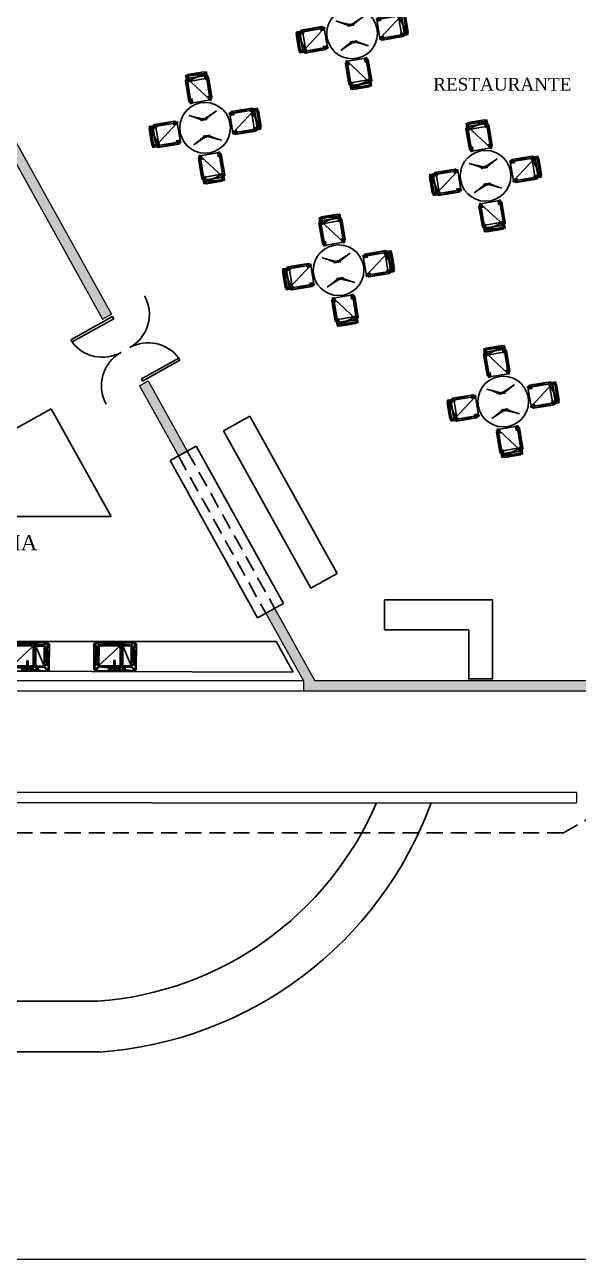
# Model space of a CAD drawing. Header units: millimetres. Extents: x 1191 to 1487, y 976 to 1230.
# Drawn here: x 1242.78 to 1253.71, y 1145.29 to 1169.62 of the extents above; entities that cross this region are included whole.
import ezdxf

# ---------------------------------------------------------------- set-up
doc = ezdxf.new("R2010")
doc.units = ezdxf.units.MM
doc.header["$LTSCALE"] = 0.05
doc.linetypes.add('DASHED2', pattern=[9.525, 6.35, -3.175])
for name, color, linetype in [('lineas guia', 2, 'Continuous'), ('muebles', 4, 'Continuous'), ('muros delgado', 7, 'Continuous'), ('Proyecciones', 7, 'DASHED2'), ('puertas ventanas', 2, 'Continuous'), ('TEXT', 2, 'Continuous')]:
    doc.layers.add(name, color=color, linetype=linetype)
doc.layers.add('muros', color=5, linetype='Continuous', lineweight=20)
doc.styles.get("Standard").update_dxf_attribs({"font": 'times.ttf'})

# ---------------------------------------------------------------- blocks, each defined once
blk = doc.blocks.new('gf')
at = {"layer": 'muebles'}
mesh = blk.add_polyface(dxfattribs=at)
corners = [(264.4, 159.439, -0.229), (264.425, 159.426), (264.426, 159.858), (264.4, 159.858, -0.229), (264.007, 159.858, -0.229), (263.981, 159.858), (264.007, 159.439, -0.229), (263.981, 159.426), (264.4, 159.388, -0.178), (264.4, 159.223, -0.178), (264.426, 159.223), (264.425, 159.401), (263.981, 159.223), (264.007, 159.223, -0.178), (264.007, 159.388, -0.178), (263.981, 159.401), (264.362, 159.185, -0.152), (264.362, 159.16), (264.045, 159.16), (264.045, 159.185, -0.152), (264.045, 159.896, -0.203), (264.045, 159.922), (264.362, 159.896, -0.203), (264.362, 159.922), (263.93, 159.122), (264.438, 159.122), (263.93, 159.96), (264.438, 159.96), (263.905, 159.922), (263.905, 159.16), (264.464, 159.922), (264.464, 159.16)]
mesh.append_faces([[corners[k] for k in face] for face in [(0, 2, 3), (6, 5, 7), (8, 10, 11), (12, 14, 15), (10, 16, 17), (19, 12, 18), (5, 20, 21), (22, 2, 23)]], dxfattribs={"vtx0": -1})
mesh.append_faces([[corners[k] for k in face] for face in [(4, 3, 20), (18, 24, 17), (25, 17, 24), (28, 5, 26), (21, 26, 5), (27, 23, 30), (2, 30, 23)]], dxfattribs={"vtx0": -1, "vtx1": -1})
mesh.append_faces([[corners[k] for k in face] for face in [(9, 13, 19), (26, 21, 23), (23, 27, 26), (12, 29, 24), (24, 18, 12), (17, 25, 31), (31, 10, 17)]], dxfattribs={"vtx0": -1, "vtx2": -1})
mesh.append_faces([[corners[k] for k in face] for face in [(4, 5, 6), (17, 16, 18), (19, 18, 16), (4, 20, 5), (3, 2, 22), (15, 14, 11), (8, 11, 14), (1, 0, 7), (6, 7, 0), (14, 13, 8), (22, 20, 3), (1, 7, 11), (15, 11, 7)]], dxfattribs={"vtx1": -1})
mesh.append_faces([[corners[k] for k in face] for face in [(0, 3, 4), (9, 8, 13), (28, 29, 5), (12, 5, 29), (2, 10, 30), (31, 30, 10)]], dxfattribs={"vtx1": -1, "vtx2": -1})
mesh.append_faces([[corners[k] for k in face] for face in [(0, 1, 2), (8, 9, 10), (12, 13, 14), (10, 9, 16), (19, 13, 12), (22, 23, 21), (21, 20, 22), (19, 16, 9), (4, 6, 0)]], dxfattribs={"vtx2": -1})
mesh = blk.add_polyface(dxfattribs=at)
corners = [(263.943, 159.668), (263.943, 159.642), (263.937, 159.667), (263.943, 159.642, 0.064), (263.943, 159.668, 0.064), (263.937, 159.667, 0.064), (263.93, 159.664), (263.93, 159.664, 0.064), (263.925, 159.66), (263.925, 159.66, 0.064), (263.921, 159.655), (263.921, 159.655, 0.064), (263.919, 159.649), (263.919, 159.649, 0.064), (263.918, 159.642), (263.918, 159.642, 0.064), (263.919, 159.636), (263.919, 159.636, 0.064), (263.921, 159.63), (263.921, 159.63, 0.064), (263.925, 159.624), (263.925, 159.624, 0.064), (263.93, 159.62), (263.93, 159.62, 0.064), (263.937, 159.618), (263.937, 159.618, 0.064)]
mesh.append_faces([[corners[k] for k in face] for face in [(0, 1, 2), (2, 1, 6), (6, 1, 8), (8, 1, 10), (10, 1, 12), (12, 1, 14), (14, 1, 16), (16, 1, 18), (18, 1, 20), (20, 1, 22), (22, 1, 24)]], dxfattribs={"vtx0": -1, "vtx1": -1})
mesh.append_faces([[corners[k] for k in face] for face in [(3, 4, 5), (3, 5, 7), (3, 7, 9), (3, 9, 11), (3, 11, 13), (3, 13, 15), (3, 15, 17), (3, 17, 19), (3, 19, 21), (3, 21, 23), (3, 23, 25)]], dxfattribs={"vtx0": -1, "vtx2": -1})
mesh.append_faces([[corners[k] for k in face] for face in [(0, 2, 4), (2, 6, 5), (6, 8, 7), (8, 10, 9), (10, 12, 11), (12, 14, 13), (14, 16, 15), (16, 18, 17), (18, 20, 19)]], dxfattribs={"vtx1": -1})
mesh.append_faces([[corners[k] for k in face] for face in [(2, 5, 4), (6, 7, 5), (8, 9, 7), (10, 11, 9), (12, 13, 11), (14, 15, 13), (16, 17, 15), (18, 19, 17)]], dxfattribs={"vtx2": -1})
mesh = blk.add_polyface(dxfattribs=at)
corners = [(263.969, 159.642), (263.943, 159.642), (263.968, 159.649), (263.943, 159.642, 0.064), (263.969, 159.642, 0.064), (263.968, 159.649, 0.064), (263.965, 159.655), (263.965, 159.655, 0.064), (263.961, 159.66), (263.961, 159.66, 0.064), (263.956, 159.664), (263.956, 159.664, 0.064), (263.95, 159.667), (263.95, 159.667, 0.064), (263.943, 159.668), (263.943, 159.668, 0.064), (263.95, 159.618), (263.956, 159.62), (263.95, 159.618, 0.064), (263.956, 159.62, 0.064), (263.961, 159.624), (263.961, 159.624, 0.064), (263.965, 159.63), (263.965, 159.63, 0.064), (263.968, 159.636), (263.968, 159.636, 0.064)]
mesh.append_faces([[corners[k] for k in face] for face in [(0, 1, 2), (2, 1, 6), (6, 1, 8), (8, 1, 10), (10, 1, 12), (12, 1, 14), (16, 1, 17), (17, 1, 20), (20, 1, 22), (22, 1, 24), (24, 1, 0)]], dxfattribs={"vtx0": -1, "vtx1": -1})
mesh.append_faces([[corners[k] for k in face] for face in [(3, 4, 5), (3, 5, 7), (3, 7, 9), (3, 9, 11), (3, 11, 13), (3, 13, 15), (3, 18, 19), (3, 19, 21), (3, 21, 23), (3, 23, 25), (3, 25, 4)]], dxfattribs={"vtx0": -1, "vtx2": -1})
mesh.append_faces([[corners[k] for k in face] for face in [(0, 2, 4), (2, 6, 5), (6, 8, 7), (8, 10, 9), (10, 12, 11), (12, 14, 13), (20, 22, 21), (22, 24, 23), (24, 0, 25)]], dxfattribs={"vtx1": -1})
mesh.append_faces([[corners[k] for k in face] for face in [(2, 5, 4), (6, 7, 5), (8, 9, 7), (10, 11, 9), (12, 13, 11), (14, 15, 13), (22, 23, 21), (24, 25, 23), (0, 4, 25)]], dxfattribs={"vtx2": -1})
mesh = blk.add_polyface(dxfattribs=at)
corners = [(263.93, 159.541, 0.076), (263.918, 159.528), (263.969, 159.541, 0.051), (263.918, 159.579), (263.93, 159.566, 0.076), (263.969, 159.566, 0.051), (263.95, 159.489), (263.943, 159.464), (263.943, 159.49), (263.943, 159.464, 0.064), (263.95, 159.489, 0.064), (263.943, 159.49, 0.064), (263.937, 159.489), (263.937, 159.489, 0.064), (263.93, 159.486), (263.93, 159.486, 0.064), (263.925, 159.482), (263.925, 159.482, 0.064), (263.921, 159.477), (263.921, 159.477, 0.064), (263.919, 159.471), (263.919, 159.471, 0.064), (263.925, 159.624), (263.925, 159.624, 0.064), (263.921, 159.63, 0.064), (263.93, 159.62), (263.93, 159.62, 0.064), (263.937, 159.618), (263.937, 159.618, 0.064), (263.943, 159.642), (263.943, 159.617), (263.943, 159.642, 0.064), (263.943, 159.617, 0.064), (263.95, 159.618), (263.95, 159.618, 0.064)]
mesh.append_faces([[corners[k] for k in face] for face in [(6, 7, 8), (8, 7, 12), (12, 7, 14), (14, 7, 16), (16, 7, 18), (27, 29, 30), (30, 29, 33)]], dxfattribs={"vtx0": -1, "vtx1": -1})
mesh.append_faces([[corners[k] for k in face] for face in [(9, 10, 11), (9, 11, 13), (9, 13, 15), (9, 15, 17), (9, 17, 19), (31, 28, 32), (31, 32, 34)]], dxfattribs={"vtx0": -1, "vtx2": -1})
mesh.append_faces([[corners[k] for k in face] for face in [(0, 1, 2), (3, 1, 4), (0, 4, 1), (6, 8, 10), (8, 12, 11), (12, 14, 13), (14, 16, 15), (16, 18, 17), (18, 20, 19), (22, 25, 23), (25, 27, 26), (27, 30, 28), (30, 33, 32)]], dxfattribs={"vtx1": -1})
mesh.append_faces([[corners[k] for k in face] for face in [(3, 4, 5), (8, 11, 10), (12, 13, 11), (14, 15, 13), (16, 17, 15), (18, 19, 17), (20, 21, 19), (22, 23, 24), (25, 26, 23), (27, 28, 26), (30, 32, 28), (33, 34, 32)]], dxfattribs={"vtx2": -1})
mesh = blk.add_polyface(dxfattribs=at)
corners = [(263.969, 159.541, 0.051), (263.918, 159.528), (263.981, 159.528), (263.918, 159.579), (263.969, 159.566, 0.051), (263.981, 159.579), (263.965, 159.477), (263.965, 159.477, 0.064), (263.968, 159.471, 0.064), (263.943, 159.464), (263.961, 159.482), (263.943, 159.464, 0.064), (263.961, 159.482, 0.064), (263.956, 159.486), (263.956, 159.486, 0.064), (263.95, 159.489), (263.95, 159.489, 0.064), (263.95, 159.618), (263.956, 159.62), (263.95, 159.618, 0.064), (263.956, 159.62, 0.064), (263.961, 159.624), (263.961, 159.624, 0.064), (264.007, 159.541, 0.076), (263.994, 159.541, 0.102), (263.93, 159.541, 0.076), (264.108, 159.541, 0.102), (264.108, 159.541, 0.076), (263.994, 159.566, 0.102), (264.108, 159.566, 0.102), (264.108, 159.566, 0.076), (264.007, 159.566, 0.076), (263.93, 159.566, 0.076)]
mesh.append_faces([[corners[k] for k in face] for face in [(0, 1, 2), (3, 4, 5)]], dxfattribs={"vtx0": -1})
mesh.append_faces([[corners[k] for k in face] for face in [(6, 9, 10), (10, 9, 13), (13, 9, 15)]], dxfattribs={"vtx0": -1, "vtx1": -1})
mesh.append_faces([[corners[k] for k in face] for face in [(11, 7, 12), (11, 12, 14), (11, 14, 16)]], dxfattribs={"vtx0": -1, "vtx2": -1})
mesh.append_faces([[corners[k] for k in face] for face in [(6, 10, 7), (10, 13, 12), (13, 15, 14), (17, 18, 19), (18, 21, 20), (26, 24, 27), (23, 27, 24), (31, 4, 28), (32, 28, 4), (0, 4, 23), (31, 23, 4), (28, 24, 29), (26, 29, 24)]], dxfattribs={"vtx1": -1})
mesh.append_faces([[corners[k] for k in face] for face in [(2, 5, 4), (4, 0, 2), (6, 7, 8), (10, 12, 7), (13, 14, 12), (15, 16, 14), (18, 20, 19), (21, 22, 20), (0, 23, 24), (24, 25, 0), (28, 29, 30), (30, 31, 28), (32, 25, 24), (24, 28, 32), (29, 26, 27), (27, 30, 29), (23, 31, 30), (30, 27, 23)]], dxfattribs={"vtx2": -1})
mesh = blk.add_polyface(dxfattribs=at)
corners = [(263.969, 159.464), (263.943, 159.464), (263.968, 159.471), (263.943, 159.464, 0.064), (263.969, 159.464, 0.064), (263.968, 159.471, 0.064), (263.965, 159.477), (263.965, 159.477, 0.064), (263.921, 159.477), (263.919, 159.471), (263.921, 159.477, 0.064), (263.919, 159.471, 0.064), (263.918, 159.464), (263.918, 159.464, 0.064), (263.919, 159.458), (263.919, 159.458, 0.064), (263.921, 159.452), (263.921, 159.452, 0.064), (263.925, 159.446), (263.925, 159.446, 0.064), (263.93, 159.442), (263.93, 159.442, 0.064), (263.95, 159.44, 0.064), (263.956, 159.442, 0.064), (263.956, 159.442), (263.961, 159.446), (263.961, 159.446, 0.064), (263.965, 159.452), (263.965, 159.452, 0.064), (263.968, 159.458), (263.968, 159.458, 0.064)]
mesh.append_faces([[corners[k] for k in face] for face in [(0, 1, 2), (2, 1, 6), (8, 1, 9), (9, 1, 12), (12, 1, 14), (14, 1, 16), (16, 1, 18), (18, 1, 20), (24, 1, 25), (25, 1, 27), (27, 1, 29), (29, 1, 0)]], dxfattribs={"vtx0": -1, "vtx1": -1})
mesh.append_faces([[corners[k] for k in face] for face in [(3, 4, 5), (3, 5, 7), (3, 10, 11), (3, 11, 13), (3, 13, 15), (3, 15, 17), (3, 17, 19), (3, 19, 21), (3, 22, 23), (3, 23, 26), (3, 26, 28), (3, 28, 30), (3, 30, 4)]], dxfattribs={"vtx0": -1, "vtx2": -1})
mesh.append_faces([[corners[k] for k in face] for face in [(0, 2, 4), (2, 6, 5), (9, 12, 11), (12, 14, 13), (14, 16, 15), (16, 18, 17), (27, 29, 28), (29, 0, 30)]], dxfattribs={"vtx1": -1})
mesh.append_faces([[corners[k] for k in face] for face in [(2, 5, 4), (12, 13, 11), (14, 15, 13), (16, 17, 15), (27, 28, 26), (29, 30, 28), (0, 4, 30)]], dxfattribs={"vtx2": -1})
mesh = blk.add_polyface(dxfattribs=at)
corners = [(263.961, 159.381), (263.961, 159.381, 0.064), (263.965, 159.376, 0.064), (263.956, 159.385), (263.956, 159.385, 0.064), (263.95, 159.387), (263.95, 159.387, 0.064), (263.943, 159.363), (263.943, 159.388), (263.943, 159.363, 0.064), (263.943, 159.388, 0.064), (263.937, 159.387), (263.937, 159.387, 0.064), (263.93, 159.385), (263.93, 159.385, 0.064), (263.925, 159.381), (263.925, 159.381, 0.064), (263.921, 159.376), (263.925, 159.446), (263.925, 159.446, 0.064), (263.921, 159.452, 0.064), (263.93, 159.442), (263.93, 159.442, 0.064), (263.943, 159.464), (263.937, 159.44), (263.943, 159.464, 0.064), (263.937, 159.44, 0.064), (263.943, 159.439), (263.943, 159.439, 0.064), (263.95, 159.44), (263.95, 159.44, 0.064), (263.956, 159.442), (263.956, 159.442, 0.064), (263.961, 159.446), (263.961, 159.446, 0.064), (263.965, 159.452)]
mesh.append_faces([[corners[k] for k in face] for face in [(5, 7, 8), (8, 7, 11), (21, 23, 24), (24, 23, 27), (27, 23, 29), (29, 23, 31)]], dxfattribs={"vtx0": -1, "vtx1": -1})
mesh.append_faces([[corners[k] for k in face] for face in [(9, 6, 10), (9, 10, 12), (25, 22, 26), (25, 26, 28), (25, 28, 30)]], dxfattribs={"vtx0": -1, "vtx2": -1})
mesh.append_faces([[corners[k] for k in face] for face in [(0, 3, 1), (3, 5, 4), (5, 8, 6), (8, 11, 10), (11, 13, 12), (13, 15, 14), (15, 17, 16), (18, 21, 19), (21, 24, 22), (24, 27, 26), (27, 29, 28), (29, 31, 30), (31, 33, 32), (33, 35, 34)]], dxfattribs={"vtx1": -1})
mesh.append_faces([[corners[k] for k in face] for face in [(0, 1, 2), (3, 4, 1), (5, 6, 4), (8, 10, 6), (11, 12, 10), (13, 14, 12), (15, 16, 14), (18, 19, 20), (21, 22, 19), (24, 26, 22), (27, 28, 26), (29, 30, 28), (31, 32, 30), (33, 34, 32)]], dxfattribs={"vtx2": -1})
mesh = blk.add_polyface(dxfattribs=at)
corners = [(263.937, 159.387), (263.943, 159.363), (263.93, 159.385), (263.943, 159.363, 0.064), (263.937, 159.387, 0.064), (263.93, 159.385, 0.064), (263.925, 159.381), (263.925, 159.381, 0.064), (263.921, 159.376), (263.921, 159.376, 0.064), (263.919, 159.369), (263.919, 159.369, 0.064), (263.918, 159.363), (263.918, 159.363, 0.064), (263.919, 159.356), (263.919, 159.356, 0.064), (263.921, 159.35), (263.921, 159.35, 0.064), (263.925, 159.345), (263.925, 159.345, 0.064), (263.93, 159.341), (263.93, 159.341, 0.064), (263.937, 159.338), (263.937, 159.338, 0.064), (263.943, 159.337), (263.943, 159.337, 0.064)]
mesh.append_faces([[corners[k] for k in face] for face in [(0, 1, 2), (2, 1, 6), (6, 1, 8), (8, 1, 10), (10, 1, 12), (12, 1, 14), (14, 1, 16), (16, 1, 18), (18, 1, 20), (20, 1, 22), (22, 1, 24)]], dxfattribs={"vtx0": -1, "vtx1": -1})
mesh.append_faces([[corners[k] for k in face] for face in [(3, 4, 5), (3, 5, 7), (3, 7, 9), (3, 9, 11), (3, 11, 13), (3, 13, 15), (3, 15, 17), (3, 17, 19), (3, 19, 21), (3, 21, 23), (3, 23, 25)]], dxfattribs={"vtx0": -1, "vtx2": -1})
mesh.append_faces([[corners[k] for k in face] for face in [(8, 10, 9), (10, 12, 11), (12, 14, 13), (14, 16, 15), (16, 18, 17), (18, 20, 19), (20, 22, 21), (22, 24, 23)]], dxfattribs={"vtx1": -1})
mesh.append_faces([[corners[k] for k in face] for face in [(8, 9, 7), (10, 11, 9), (12, 13, 11), (14, 15, 13), (16, 17, 15), (18, 19, 17), (20, 21, 19), (22, 23, 21), (24, 25, 23)]], dxfattribs={"vtx2": -1})
mesh = blk.add_polyface(dxfattribs=at)
corners = [(263.969, 159.363), (263.943, 159.363), (263.968, 159.369), (263.943, 159.363, 0.064), (263.969, 159.363, 0.064), (263.968, 159.369, 0.064), (263.965, 159.376), (263.965, 159.376, 0.064), (263.961, 159.381), (263.961, 159.381, 0.064), (263.956, 159.385), (263.956, 159.385, 0.064), (263.95, 159.387), (263.95, 159.387, 0.064), (263.943, 159.337), (263.95, 159.338), (263.943, 159.337, 0.064), (263.95, 159.338, 0.064), (263.956, 159.341), (263.956, 159.341, 0.064), (263.961, 159.345), (263.961, 159.345, 0.064), (263.965, 159.35), (263.965, 159.35, 0.064), (263.968, 159.356), (263.968, 159.356, 0.064)]
mesh.append_faces([[corners[k] for k in face] for face in [(0, 1, 2), (2, 1, 6), (6, 1, 8), (8, 1, 10), (10, 1, 12), (14, 1, 15), (15, 1, 18), (18, 1, 20), (20, 1, 22), (22, 1, 24), (24, 1, 0)]], dxfattribs={"vtx0": -1, "vtx1": -1})
mesh.append_faces([[corners[k] for k in face] for face in [(3, 4, 5), (3, 5, 7), (3, 7, 9), (3, 9, 11), (3, 11, 13), (3, 16, 17), (3, 17, 19), (3, 19, 21), (3, 21, 23), (3, 23, 25), (3, 25, 4)]], dxfattribs={"vtx0": -1, "vtx2": -1})
mesh.append_faces([[corners[k] for k in face] for face in [(0, 2, 4), (2, 6, 5), (6, 8, 7), (14, 15, 16), (15, 18, 17), (18, 20, 19), (20, 22, 21), (22, 24, 23), (24, 0, 25)]], dxfattribs={"vtx1": -1})
mesh.append_faces([[corners[k] for k in face] for face in [(2, 5, 4), (6, 7, 5), (15, 17, 16), (18, 19, 17), (20, 21, 19), (22, 23, 21), (24, 25, 23), (0, 4, 25)]], dxfattribs={"vtx2": -1})
blk = doc.blocks.new('silla')
at = {"layer": 'muebles'}
mesh = blk.add_polyface(dxfattribs=at)
corners = [(268.456, 147.115, 973.667), (268.491, 147.115, 973.667), (268.456, 147.436, 973.667), (268.491, 147.436, 973.667), (268.571, 147.046, 973.161), (268.985, 147.046, 973.161), (268.53, 147.086, 973.161), (269.025, 147.086, 973.161), (268.53, 147.465, 973.161), (269.025, 147.465, 973.161), (268.571, 147.505, 973.161), (268.985, 147.505, 973.161)]
mesh.append_faces([[corners[k] for k in face] for face in [(7, 6, 5), (6, 7, 8), (9, 8, 7), (8, 9, 10)]], dxfattribs={"vtx0": -1, "vtx1": -1})
mesh.append_faces([[corners[k] for k in face] for face in [(0, 1, 2), (3, 2, 1), (4, 5, 6), (11, 10, 9)]], dxfattribs={"vtx1": -1})
mesh = blk.add_polyface(dxfattribs=at)
corners = [(269.025, 147.465, 973.092), (268.985, 147.505, 973.092), (269.025, 147.465, 973.161), (268.985, 147.505, 973.161), (268.53, 147.465, 973.092), (268.571, 147.505, 973.092), (268.571, 147.505, 973.161), (268.53, 147.465, 973.161), (268.985, 147.046, 973.092), (269.025, 147.086, 973.092), (269.025, 147.086, 973.161), (268.985, 147.046, 973.161), (268.571, 147.046, 973.092), (268.53, 147.086, 973.092), (268.571, 147.046, 973.161), (268.53, 147.086, 973.161), (268.491, 147.436, 973.667), (268.491, 147.115, 973.667), (268.594, 147.482, 973.161), (268.594, 147.069, 973.161), (268.456, 147.115, 973.667), (268.537, 147.069, 973.161), (268.456, 147.436, 973.667), (268.537, 147.482, 973.161)]
mesh.append_faces([[corners[k] for k in face] for face in [(0, 1, 2), (3, 2, 1), (12, 13, 14), (15, 14, 13), (9, 0, 10), (2, 10, 0), (7, 15, 4), (13, 4, 15), (16, 17, 18), (19, 18, 17), (20, 21, 22), (23, 22, 21)]], dxfattribs={"vtx1": -1})
mesh.append_faces([[corners[k] for k in face] for face in [(4, 5, 6), (6, 7, 4), (8, 9, 10), (10, 11, 8)]], dxfattribs={"vtx2": -1})
mesh = blk.add_polyface(dxfattribs=at)
corners = [(268.985, 147.505, 973.161), (268.985, 147.505, 973.092), (268.571, 147.505, 973.161), (268.571, 147.505, 973.092), (268.985, 147.046, 973.161), (268.985, 147.046, 973.092), (268.571, 147.046, 973.161), (268.571, 147.046, 973.092)]
mesh.append_faces([[corners[k] for k in face] for face in [(0, 1, 2), (3, 2, 1), (4, 5, 6), (7, 6, 5)]], dxfattribs={"vtx1": -1})
mesh = blk.add_polyface(dxfattribs=at)
corners = [(268.491, 147.436, 973.667), (268.594, 147.482, 973.161), (268.456, 147.436, 973.667), (268.537, 147.482, 973.161), (268.491, 147.115, 973.667), (268.594, 147.069, 973.161), (268.456, 147.115, 973.667), (268.537, 147.069, 973.161)]
mesh.append_faces([[corners[k] for k in face] for face in [(0, 1, 2), (3, 2, 1), (4, 5, 6), (7, 6, 5)]], dxfattribs={"vtx1": -1})
mesh = blk.add_polyface(dxfattribs=at)
corners = [(268.606, 147.482, 973.092), (268.491, 147.482, 972.701), (268.56, 147.482, 973.092), (268.468, 147.482, 972.701), (268.996, 147.482, 973.092), (269.031, 147.482, 972.701), (268.95, 147.482, 973.092), (269.008, 147.482, 972.701), (268.491, 147.459, 972.701), (268.606, 147.436, 973.092), (268.56, 147.436, 973.092), (268.468, 147.459, 972.701), (269.031, 147.459, 972.701), (268.996, 147.436, 973.092), (268.95, 147.436, 973.092), (269.008, 147.459, 972.701), (268.95, 147.115, 973.092), (269.008, 147.092, 972.701), (268.95, 147.069, 973.092), (269.008, 147.069, 972.701), (268.996, 147.115, 973.092), (268.996, 147.069, 973.092), (269.031, 147.069, 972.701), (269.031, 147.092, 972.701), (268.56, 147.115, 973.092), (268.468, 147.092, 972.701), (268.56, 147.069, 973.092), (268.468, 147.069, 972.701), (268.606, 147.115, 973.092), (268.606, 147.069, 973.092), (268.491, 147.069, 972.701), (268.491, 147.092, 972.701)]
mesh.append_faces([[corners[k] for k in face] for face in [(0, 1, 2), (3, 2, 1), (4, 5, 6), (7, 6, 5), (4, 13, 5), (12, 5, 13), (0, 9, 1), (8, 1, 9), (16, 17, 18), (19, 18, 17), (20, 23, 16), (17, 16, 23), (24, 25, 26), (27, 26, 25), (28, 31, 24), (25, 24, 31)]], dxfattribs={"vtx1": -1})
mesh.append_faces([[corners[k] for k in face] for face in [(8, 9, 10), (10, 11, 8), (12, 13, 14), (14, 15, 12), (15, 14, 6), (6, 7, 15), (11, 10, 2), (2, 3, 11), (20, 21, 22), (22, 23, 20), (22, 21, 18), (18, 19, 22), (28, 29, 30), (30, 31, 28), (30, 29, 26), (26, 27, 30)]], dxfattribs={"vtx2": -1})
blk = doc.blocks.new('mesa redonda')
at = {"layer": 'muebles'}
blk.add_circle((266.304, 148.797, 0.9), 0.5, dxfattribs=at)
for points in [[(266.009, 149.074), (266.044, 149.003), (266.125, 148.811, 0.2), (266.133, 148.826, 0.3)], [(266.009, 149.074), (266.044, 149.003), (266.14, 148.841, 0.2), (266.133, 148.826, 0.3)], [(266.599, 149.074), (266.563, 149.003), (266.467, 148.841, 0.2), (266.475, 148.826, 0.3)], [(266.599, 149.074), (266.563, 149.003), (266.482, 148.811, 0.2), (266.475, 148.826, 0.3)], [(266.009, 148.519), (266.044, 148.59), (266.125, 148.782, 0.2), (266.133, 148.767, 0.3)], [(266.009, 148.519), (266.044, 148.59), (266.14, 148.752, 0.2), (266.133, 148.767, 0.3)], [(266.118, 148.797, 0.9), (266.118, 148.797, 0.2), (266.147, 148.856, 0.2), (266.147, 148.856, 0.9)], [(266.147, 148.738, 0.2), (266.147, 148.738, 0.9), (266.118, 148.797, 0.9), (266.118, 148.797, 0.2)], [(266.147, 148.856, 0.2), (266.147, 148.856, 0.9), (266.147, 148.738, 0.9), (266.147, 148.738, 0.2)], [(266.46, 148.856, 0.2), (266.46, 148.856, 0.9), (266.46, 148.738, 0.9), (266.46, 148.738, 0.2)], [(266.489, 148.797, 0.9), (266.489, 148.797, 0.2), (266.46, 148.856, 0.2), (266.46, 148.856, 0.9)], [(266.46, 148.738, 0.2), (266.46, 148.738, 0.9), (266.489, 148.797, 0.9), (266.489, 148.797, 0.2)], [(266.599, 148.519), (266.563, 148.59), (266.467, 148.752, 0.2), (266.475, 148.767, 0.3)], [(266.599, 148.519), (266.563, 148.59), (266.482, 148.782, 0.2), (266.475, 148.767, 0.3)]]:
    blk.add_3dface(points, dxfattribs=at)

msp = doc.modelspace()

# ---------------------------------------------------------------- hatches: boundary and pattern name
at = {"layer": 'muros'}
for points in [[(1242.066, 1168.276), (1241.837, 1168.276), (1244.316, 1163.817), (1244.49, 1163.914)], [(1245.219, 1162.603), (1245.044, 1162.506), (1245.813, 1161.122), (1245.988, 1161.219)], [(1247.712, 1158.119), (1247.537, 1158.021), (1248.279, 1156.686), (1248.279, 1156.486), (1251.621, 1156.486), (1251.621, 1156.686), (1248.508, 1156.686)], [(1255.257, 1156.686), (1251.621, 1156.686), (1251.621, 1156.486), (1255.257, 1156.486)]]:
    msp.add_hatch(color=256, dxfattribs=at).paths.add_polyline_path(points)

# ---------------------------------------------------------------- linework, layer by layer
at = {"layer": 'muebles'}
for p, q in [((1241.696, 1161.161), (1243.303, 1162.054)), ((1246.701, 1161.616), (1247.225, 1161.907)), ((1247.225, 1161.907), (1248.949, 1158.806)), ((1246.701, 1161.616), (1248.424, 1158.515)), ((1245.653, 1161.033), (1246.163, 1161.317)), ((1245.653, 1161.033), (1247.377, 1157.932)), ((1248.949, 1158.806), (1248.424, 1158.515)), ((1247.887, 1158.216), (1247.377, 1157.932))]:
    msp.add_line(p, q, dxfattribs=at)
at = {"layer": 'muebles', "extrusion": (0, 0, -1)}
for p, q in [((1246.163, 1161.317), (1247.887, 1158.216)), ((1247.741, 1157.467), (1248.076, 1156.86))]:
    msp.add_line(p, q, dxfattribs=at)
msp.add_lwpolyline([(-1243.303, 1162.054), (-1244.484, 1159.929), (-1241.914, 1159.929), (-1241.917, 1158.392), (-1240.594, 1158.391), (-1240.593, 1160.078), (-1241.696, 1161.161)], dxfattribs=at)
at = {"layer": 'muebles'}
for points in [[(1251.542, 1157.696), (1249.881, 1157.696), (1249.881, 1158.285), (1252.013, 1158.285), (1252.013, 1157.696)], [(1252.013, 1157.696), (1252.013, 1156.726), (1251.542, 1156.726), (1251.542, 1157.696)], [(1248.076, 1156.86), (1242.096, 1156.877), (1242.097, 1157.467), (1247.741, 1157.467)]]:
    msp.add_lwpolyline(points, dxfattribs=at)
at = {"layer": 'muros', "extrusion": (0, 0, -1)}
for p, q in [((1238.186, 1174.846), (1244.316, 1163.817)), ((1238.361, 1174.943), (1244.49, 1163.914)), ((1244.316, 1163.817), (1244.49, 1163.914)), ((1245.044, 1162.506), (1245.219, 1162.603)), ((1245.044, 1162.506), (1245.813, 1161.122)), ((1245.219, 1162.603), (1245.988, 1161.219)), ((1247.537, 1158.021), (1248.279, 1156.686)), ((1247.712, 1158.119), (1248.508, 1156.686)), ((1253.669, 1154.486), (1253.669, 1154.286))]:
    msp.add_line(p, q, dxfattribs=at)
at = {"layer": 'muros'}
for p, q in [((1248.279, 1156.686), (1235.233, 1156.686)), ((1248.279, 1156.686), (1248.279, 1156.486)), ((1255.257, 1156.686), (1248.508, 1156.686)), ((1255.257, 1156.486), (1234.845, 1156.486)), ((1253.669, 1154.486), (1230.964, 1154.486)), ((1245.298, 1154.286), (1241.499, 1154.286)), ((1245.298, 1154.286), (1253.669, 1154.286)), ((1190.535, 1145.286), (1310.035, 1145.286)), ((1242.606, 1145.286), (1244.372, 1145.286))]:
    msp.add_line(p, q, dxfattribs=at)
at = {"layer": 'muros delgado'}
for p, q in [((1244.219, 1150.373), (1241.499, 1150.373)), ((1244.254, 1149.373), (1241.499, 1149.373))]:
    msp.add_line(p, q, dxfattribs=at)
for radius, start, end in [(6.513, 274.1587, 336.6374), (7.513, 273.872, 339.8936)]:
    msp.add_arc((1243.746, 1156.868), radius, start, end, dxfattribs=at)
at = {"layer": 'Proyecciones'}
for p, q in [((1245.988, 1161.219), (1247.712, 1158.119)), ((1245.813, 1161.122), (1247.537, 1158.021)), ((1253.41, 1153.691), (1230.776, 1153.691))]:
    msp.add_line(p, q, dxfattribs=at)
msp.add_arc((1204.025, 1241.871), 101.067, 299.25073, 310.58719, dxfattribs=at)
at = {"layer": 'puertas ventanas', "extrusion": (0, 0, -1)}
for p, q in [((1243.69, 1163.412), (1244.515, 1163.871)), ((1243.714, 1163.369), (1244.539, 1163.827)), ((1244.515, 1163.871), (1244.539, 1163.827)), ((1243.714, 1163.369), (1243.69, 1163.412)), ((1245.083, 1162.642), (1245.82, 1163.052)), ((1245.107, 1162.598), (1245.844, 1163.008)), ((1245.844, 1163.008), (1245.82, 1163.052)), ((1245.107, 1162.598), (1245.083, 1162.642))]:
    msp.add_line(p, q, dxfattribs=at)
for centre, start, end in [((-1244.49, 1163.914), 150.9348, 240.9348), ((-1244.316, 1163.817), 240.9348, 323.2725), ((-1245.219, 1162.603), 60.9348, 143.2725), ((-1245.044, 1162.506), 330.9348, 60.9348)]:
    msp.add_arc(centre, 0.75, start, end, dxfattribs=at)

# ---------------------------------------------------------------- block references
at = {"layer": 'muebles', "extrusion": (0, 0, -1)}
for name, p, rotation in [('mesa redonda', (-1351.881, 1456.72, -0.9), 260.4673878184579), ('silla', (-1539.46, 1068.85, -973.092), 350.4673878184598), ('silla', (-959.023, 1270.054, -973.092), 170.4673878184598), ('silla', (-1148.639, 879.234, -973.092), 80.46738781845788), ('silla', (-1346.942, 1457.809, -973.092), 260.4673878184579), ('mesa redonda', (-1348.98, 1454.859, -0.9), 260.4673878184579), ('silla', (-1536.558, 1066.989, -973.092), 350.4673878184598), ('silla', (-956.121, 1268.193, -973.092), 170.4673878184598), ('silla', (-1352.477, 1456.863, -973.092), 260.4673878184579), ('silla', (-1145.738, 877.372, -973.092), 80.46738781845788), ('mesa redonda', (-1354.515, 1453.913, -0.9), 260.4673878184579), ('silla', (-1542.094, 1066.042, -973.092), 350.4673878184598), ('silla', (-961.657, 1267.246, -973.092), 170.4673878184598), ('silla', (-1151.274, 876.426, -973.092), 80.46738781845788), ('silla', (-1349.576, 1455.002, -973.092), 260.4673878184579), ('mesa redonda', (-1351.614, 1452.052, -0.9), 260.4673878184579), ('silla', (-1539.193, 1064.181, -973.092), 350.4673878184598), ('silla', (-958.756, 1265.385, -973.092), 170.4673878184598), ('silla', (-1148.372, 874.565, -973.092), 80.46738781845788), ('silla', (-1352.825, 1452.413, -973.092), 260.4673878184579), ('mesa redonda', (-1354.863, 1449.463, -0.9), 260.4673878184579), ('silla', (-1542.442, 1061.593, -973.092), 350.4673878184598), ('silla', (-962.005, 1262.797, -973.092), 170.4673878184598), ('silla', (-1151.621, 871.976, -973.092), 80.46738781845788)]:
    msp.add_blockref(name, p, dxfattribs=dict(at, rotation=rotation))
at = {"layer": 'muebles', "rotation": 89.84371873153482}
for p in [(1401.667, 892.541), (1403.383, 892.546)]:
    msp.add_blockref('gf', p, dxfattribs=at)

# ---------------------------------------------------------------- texts
at = {"layer": 'lineas guia'}
msp.add_text('RESTAURANTE', height=0.25, dxfattribs=at).set_placement((1250.842, 1168.324))
at = {"layer": 'TEXT'}
msp.add_text('COZINHA', height=0.3, dxfattribs=at).set_placement((1240.991, 1159.262))

doc.saveas('drawing.dxf')
